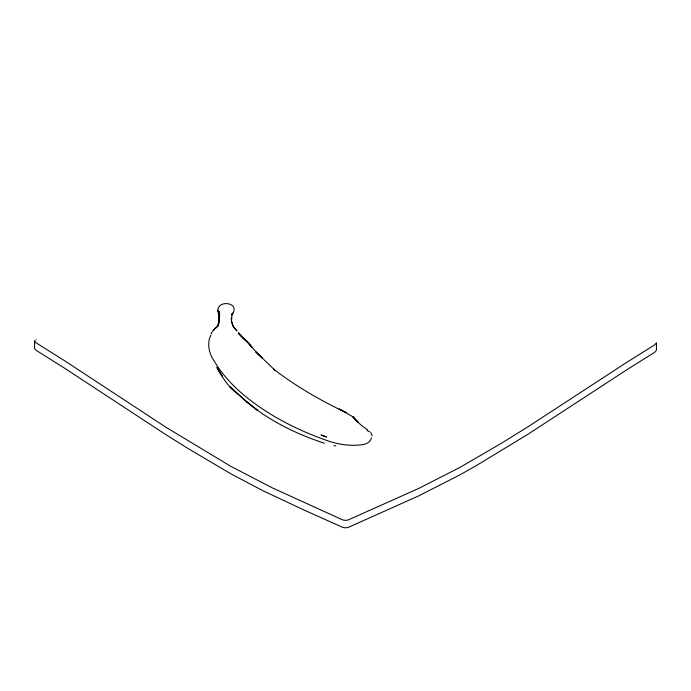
<?xml version="1.0" encoding="UTF-8"?>
<svg xmlns="http://www.w3.org/2000/svg" width="691" height="691" viewBox="0 0 691 691"><rect width="100%" height="100%" fill="white"/><g stroke="black" fill="none" stroke-linecap="round" stroke-linejoin="round"><path stroke-width="1.04" d="M232.133 313.567L231.468 320.926L233.523 327.085L236.927 330.859L233.523 327.085A32.434 21.663 17.3 0 1 231.304 317.895M372.095 435.866L370.756 432.341M217.674 326.454L218.546 321.859L218.52 314.621A82.782 55.289 17.3 0 0 217.872 310.207C218.226 299.946 238.412 302.312 233.308 312.608A32.434 21.663 17.3 0 0 231.779 315.156M211.005 334.003L212.353 331.585M233.308 312.608L231.779 314.336M35.725 339.937L36.182 339.946M333.883 445.531L335.817 445.98M324.399 443.216C296.569 434.147 269.766 421.087 247.179 402.188L229.999 386.986L247.179 402.188L257.19 410.074L246.428 401.592M367.016 430.484L369.573 431.72M367.698 429.992L360.745 424.844L352.799 416.785L358.24 422.598L353.127 416.906L339.151 409.012L346.131 412.622C320.564 400.53 295.955 386.278 273.429 369.037L274.949 370.221L255.877 351.952L262.632 358.353L256.862 352.807L246.773 341.311L252.146 347.616M238.81 334.15L248.276 342.84L242.61 337.363L247.706 341.881L252.172 347.59M234.517 391.158L236.693 393.075M242.61 337.363L243.318 337.994M235.605 392.117C227.253 385.604 221.759 376.327 216.698 367.215M240.52 335.161L245.27 340.24M241.15 335.835L238.585 332.76L241.79 336.603M217.838 369.115L222.079 375.826L217.268 368.165M34.602 341.173L36.182 342.917L64.375 360.607L166.082 427.34L230.889 466.382L272.124 487.768L342.909 520.003L345.5 520.375L348.091 520.021L418.876 488.347L460.111 467.315L501.683 443.095L527.734 426.943L626.625 362.447L654.818 344.774L656.45 342.701L656.45 350.156L654.818 352.229L626.625 369.901L527.734 434.397L476.384 465.561L460.111 474.769L418.876 495.801L348.091 527.475L345.5 527.829L342.909 527.458L303.237 509.664L262.925 490.705L230.889 473.836L189.317 449.28L166.082 434.794L64.375 368.061L36.182 350.372L34.602 348.627L34.55 340.844M218.494 312.885L217.872 310.207M371.179 437.723A5.424 3.619 17.3 0 1 371.179 438.811A15.366 10.261 17.3 0 1 362.689 444.633A53.82 35.949 17.3 0 1 343.565 444.624L340.266 444.114A53.82 35.949 17.3 0 1 327.266 440.625C297.363 430.165 268.644 415.55 244.139 395.304A147.235 98.338 17.3 0 1 229.809 381.708L226.613 378.141A147.235 98.338 17.3 0 1 218.028 367.154L212.249 357.938A50.21 33.531 17.3 0 1 209.243 339.549A31.285 20.894 17.3 0 1 210.928 335.316M219.462 318.914L218.244 325.349L212.906 330.825A31.285 20.894 17.3 0 1 216.456 327.465A10.486 7.005 17.3 0 0 218.537 324.502A82.782 55.289 17.3 0 0 219.436 311.676L219.462 318.914M325.038 436.47L320.995 435.01L326.549 437.049L325.038 436.47"/></g></svg>
